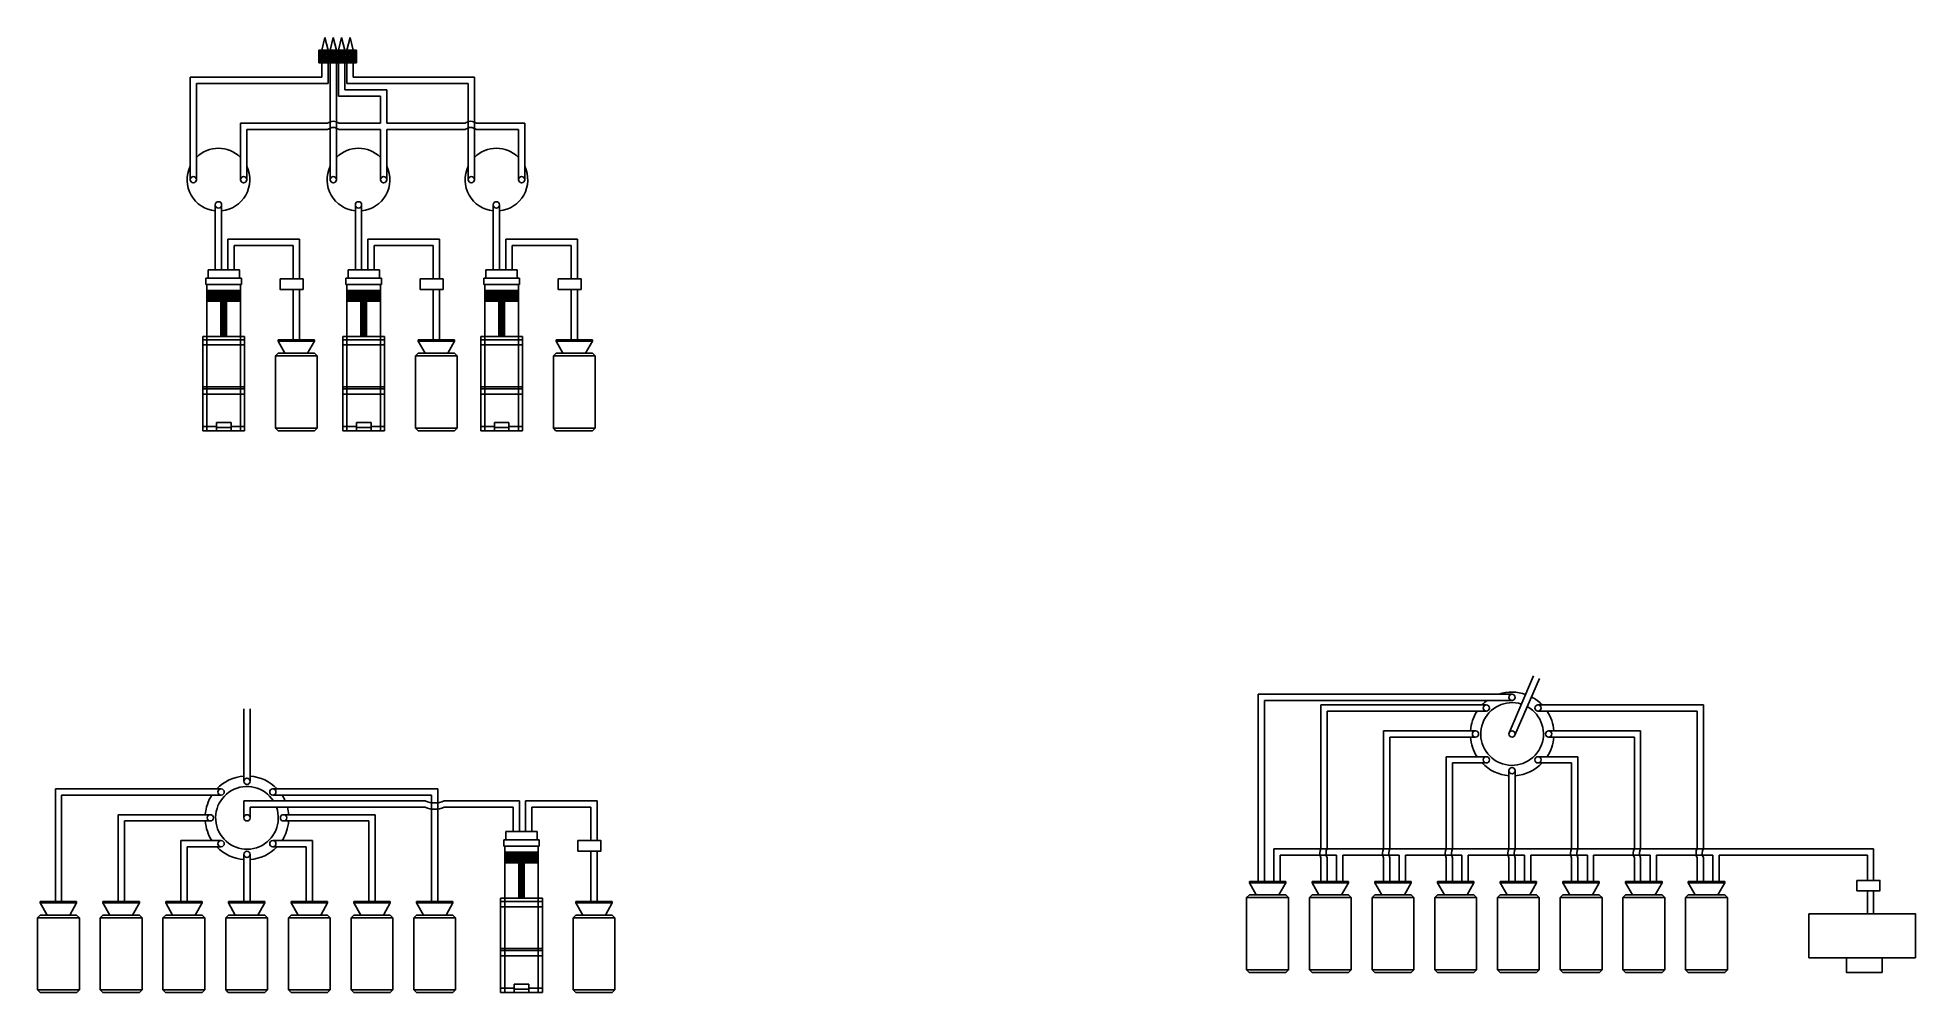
# Model space of a CAD drawing. Header units: millimetres. Extents: x 1615 to 10600, y 794 to 5360.
import ezdxf

# ---------------------------------------------------------------- set-up
doc = ezdxf.new("R2010")
doc.units = ezdxf.units.MM

# ---------------------------------------------------------------- blocks, each defined once
blk = doc.blocks.new('*U1')
blk.add_circle((0, 0), 15)
blk = doc.blocks.new('*U2')
at = {"color": 0, "linetype": 'ByBlock', "lineweight": -2, "transparency": 16777216}
for p, rotation in [((2616.7, 1803.9), 269.9999999999999), ((2493, 1752.7), 314.9999999999999), ((2740.4, 1752.7), 225), ((2791.7, 1628.9), 180), ((2493, 1505.2), 45.00000000000001), ((2616.7, 1453.9), 90.00000000000001), ((2740.4, 1505.2), 134.9999999999999)]:
    blk.add_blockref('*U1', p, dxfattribs=dict(at, rotation=rotation))
blk.add_blockref('*U1', (2441.7, 1628.9), dxfattribs=at)
blk = doc.blocks.new('*U3')
for p, q in [((87.1, 217.1), (-87.1, 217.1)), ((-87.1, 210.7), (-87.1, 217.1)), ((87.1, 210.7), (-87.1, 210.7)), ((-87.1, 210.7), (-54.1, 153.1)), ((87.1, 210.7), (54.4, 153.1)), ((87.1, 217.1), (87.1, 210.7)), ((-100, 140.3), (-87.1, 153.1)), ((100, 140.3), (-100, 140.3)), ((-100, 140.3), (-100, -204.3)), ((87.1, 153.1), (-87.1, 153.1)), ((100, 140.3), (87.1, 153.1)), ((100, 140.3), (100, -204.3)), ((100, -204.3), (-100, -204.3)), ((-100, -204.3), (-87.4, -217.1)), ((87.3, -217.1), (-87.4, -217.1)), ((100, -204.3), (87.3, -217.1))]:
    blk.add_line(p, q)
blk = doc.blocks.new('*U4')
at = {"color": 0, "linetype": 'ByBlock', "lineweight": -2, "transparency": 16777216}
for p in [(-900.2, 0), (-600.1, 0), (-300.1, 0), (0, 0)]:
    blk.add_blockref('*U3', p, dxfattribs=at)
blk = doc.blocks.new('*U5')
blk.add_circle((0, 0), 15)
blk = doc.blocks.new('*U6')
at = {"color": 0, "linetype": 'ByBlock', "lineweight": -2, "transparency": 16777216}
for p, rotation in [((2616.7, 1803.9), 269.9999999999999), ((2493, 1752.7), 314.9999999999999), ((2740.4, 1752.7), 225), ((2791.7, 1628.9), 180), ((2493, 1505.2), 45.00000000000001), ((2616.7, 1453.9), 90.00000000000001), ((2740.4, 1505.2), 134.9999999999999)]:
    blk.add_blockref('*U5', p, dxfattribs=dict(at, rotation=rotation))
blk.add_blockref('*U5', (2441.7, 1628.9), dxfattribs=at)
blk = doc.blocks.new('*U8')
for p, q in [((87.1, 217.1), (-87.1, 217.1)), ((-87.1, 210.7), (-87.1, 217.1)), ((87.1, 210.7), (-87.1, 210.7)), ((-87.1, 210.7), (-54.1, 153.1)), ((87.1, 210.7), (54.4, 153.1)), ((87.1, 217.1), (87.1, 210.7)), ((-100, 140.3), (-87.1, 153.1)), ((100, 140.3), (-100, 140.3)), ((-100, 140.3), (-100, -204.3)), ((87.1, 153.1), (-87.1, 153.1)), ((100, 140.3), (87.1, 153.1)), ((100, 140.3), (100, -204.3)), ((100, -204.3), (-100, -204.3)), ((-100, -204.3), (-87.4, -217.1)), ((87.3, -217.1), (-87.4, -217.1)), ((100, -204.3), (87.3, -217.1))]:
    blk.add_line(p, q)
blk = doc.blocks.new('*U9')
at = {"color": 0, "linetype": 'ByBlock', "lineweight": -2, "transparency": 16777216}
for p in [(-900.2, 0), (-600.1, 0), (-300.1, 0), (0, 0)]:
    blk.add_blockref('*U8', p, dxfattribs=at)

msp = doc.modelspace()

# ---------------------------------------------------------------- hatches: boundary and pattern name
h = msp.add_hatch()
h.set_pattern_fill('ANGLE', color=256)
h.set_pattern_definition([(0, (0, 0), (0, 6.985), [5.08, -1.905]), (90, (0, 0), (-6.985, 4e-16), [5.08, -1.905])])
h.paths.add_polyline_path([(3140, 5300), (2960, 5300), (2960, 5240), (3140, 5240)])
h = msp.add_hatch()
h.set_pattern_fill('ANSI31', color=256)
h.set_pattern_definition([(45, (-957.358, 2228.39), (-2.245064, 2.245064), [])])
h.paths.add_polyline_path([(2425.3, 4150), (2425.3, 4100), (2492.3, 4100), (2492.3, 3930), (2518.3, 3930), (2518.3, 4100), (2585.3, 4100), (2585.3, 4150)])
h = msp.add_hatch()
h.set_pattern_fill('ANSI31', color=256)
h.set_pattern_definition([(45, (-287.358, 2228.39), (-2.245064, 2.245064), [])])
h.paths.add_polyline_path([(3095.3, 4150), (3095.3, 4100), (3162.3, 4100), (3162.3, 3930), (3188.3, 3930), (3188.3, 4100), (3255.3, 4100), (3255.3, 4150)])
h = msp.add_hatch()
h.set_pattern_fill('ANSI31', color=256)
h.set_pattern_definition([(45, (372.6623, 2228.39), (-2.245064, 2.245064), [])])
h.paths.add_polyline_path([(3755.3, 4150), (3755.3, 4100), (3822.3, 4100), (3822.3, 3930), (3848.3, 3930), (3848.3, 4100), (3915.3, 4100), (3915.3, 4150)])
h = msp.add_hatch()
h.set_pattern_fill('ANSI31', color=256)
h.set_pattern_definition([(45, (467.381, -457.4906), (-2.245064, 2.245064), [])])
h.paths.add_polyline_path([(3850, 1464.1), (3850, 1414.1), (3917, 1414.1), (3917, 1244.1), (3943, 1244.1), (3943, 1414.1), (4010, 1414.1), (4010, 1464.1)])

# ---------------------------------------------------------------- linework, layer by layer
for p, q in [((2989.8, 5360), (2974.8, 5300)), ((2989.8, 5360), (3004.8, 5300)), ((3014.8, 5300), (3029.8, 5360)), ((3029.8, 5360), (3044.8, 5300)), ((3054.8, 5300), (3069.8, 5360)), ((3069.8, 5360), (3084.8, 5300)), ((3094.8, 5300), (3109.8, 5360)), ((3109.8, 5360), (3124.8, 5300)), ((2960, 5240), (2960, 5300)), ((2960, 5300), (3140, 5300)), ((2960, 5240), (3140, 5240)), ((2974.8, 5170), (2974.8, 5240)), ((3004.8, 5140), (3004.8, 5240)), ((3014.8, 4680.4), (3014.8, 5240)), ((3044.8, 4680.4), (3044.8, 5240)), ((3054.8, 5080), (3054.8, 5240)), ((3084.8, 5110), (3084.8, 5240)), ((3094.8, 5140), (3094.8, 5240)), ((3124.8, 5170), (3124.8, 5240)), ((3140, 5240), (3140, 5300)), ((2344.8, 4680.4), (2344.8, 5170)), ((2344.8, 5170), (2974.8, 5170)), ((2374.8, 4680.4), (2374.8, 5140)), ((2374.8, 5140), (3004.8, 5140)), ((3094.8, 5140), (3674.9, 5140)), ((3124.8, 5170), (3704.9, 5170)), ((3674.9, 4680.4), (3674.9, 5140)), ((3704.9, 4680.4), (3704.9, 5170)), ((3255.7, 5080), (3054.8, 5080)), ((3285.7, 5110), (3084.8, 5110)), ((3255.7, 4950), (3255.7, 5080)), ((3285.7, 4950), (3285.7, 5110)), ((2585.7, 4680.4), (2585.7, 4950)), ((2585.7, 4950), (3002.8, 4950)), ((3057, 4950), (3255.7, 4950)), ((3285.7, 4950), (3660, 4950)), ((3714.2, 4950), (3945.7, 4950)), ((3945.7, 4680.4), (3945.7, 4950)), ((2615.7, 4680.4), (2615.7, 4920)), ((2615.7, 4920), (3002.8, 4920)), ((3057, 4920), (3255.7, 4920)), ((3255.7, 4680.4), (3255.7, 4920)), ((3285.7, 4680.4), (3285.7, 4920)), ((3285.7, 4920), (3660, 4920)), ((3714.2, 4920), (3915.7, 4920)), ((3915.7, 4680.4), (3915.7, 4920)), ((2465.3, 4250), (2465.3, 4560)), ((2495.3, 4250), (2495.3, 4560)), ((3135.3, 4250), (3135.3, 4560)), ((3165.3, 4250), (3165.3, 4560)), ((3795.3, 4250), (3795.3, 4560)), ((3825.3, 4250), (3825.3, 4560)), ((2525.3, 4395.9), (2867.5, 4395.9)), ((2525.3, 4250), (2525.3, 4395.9)), ((2555.3, 4365.9), (2837.5, 4365.9)), ((2555.3, 4250), (2555.3, 4365.9)), ((2837.5, 4205.9), (2837.5, 4365.9)), ((2867.5, 4205.9), (2867.5, 4395.9)), ((3195.3, 4395.9), (3537.5, 4395.9)), ((3195.3, 4250), (3195.3, 4395.9)), ((3225.3, 4365.9), (3507.5, 4365.9)), ((3225.3, 4250), (3225.3, 4365.9)), ((3507.5, 4205.9), (3507.5, 4365.9)), ((3537.5, 4205.9), (3537.5, 4395.9)), ((3855.3, 4395.9), (4197.6, 4395.9)), ((3855.3, 4250), (3855.3, 4395.9)), ((3885.3, 4365.9), (4167.6, 4365.9)), ((3885.3, 4250), (3885.3, 4365.9)), ((4167.6, 4205.9), (4167.6, 4365.9)), ((4197.6, 4205.9), (4197.6, 4395.9)), ((2430.3, 4250), (2430.3, 4210)), ((2580.3, 4250), (2430.3, 4250)), ((2580.3, 4250), (2580.3, 4210)), ((3100.3, 4250), (3100.3, 4210)), ((3250.3, 4250), (3100.3, 4250)), ((3250.3, 4250), (3250.3, 4210)), ((3760.3, 4250), (3760.3, 4210)), ((3910.3, 4250), (3760.3, 4250)), ((3910.3, 4250), (3910.3, 4210)), ((2420.3, 4210), (2420.3, 4180)), ((2590.3, 4210), (2420.3, 4210)), ((2590.3, 4180), (2420.3, 4180)), ((2425.3, 4180), (2425.3, 3480)), ((2585.3, 4150), (2425.3, 4150)), ((2585.3, 4180), (2585.3, 3480)), ((2590.3, 4210), (2590.3, 4180)), ((2837.5, 3914.2), (2837.5, 4155.9)), ((2867.5, 3914.2), (2867.5, 4155.9)), ((3090.3, 4210), (3090.3, 4180)), ((3260.3, 4210), (3090.3, 4210)), ((3260.3, 4180), (3090.3, 4180)), ((3095.3, 4180), (3095.3, 3480)), ((3255.3, 4150), (3095.3, 4150)), ((3255.3, 4180), (3255.3, 3480)), ((3260.3, 4210), (3260.3, 4180)), ((3507.5, 3914.2), (3507.5, 4155.9)), ((3537.5, 3914.2), (3537.5, 4155.9)), ((3750.3, 4210), (3750.3, 4180)), ((3920.3, 4210), (3750.3, 4210)), ((3920.3, 4180), (3750.3, 4180)), ((3755.3, 4180), (3755.3, 3480)), ((3915.3, 4150), (3755.3, 4150)), ((3915.3, 4180), (3915.3, 3480)), ((3920.3, 4210), (3920.3, 4180)), ((4167.6, 3914.2), (4167.6, 4155.9)), ((4197.6, 3914.2), (4197.6, 4155.9)), ((2492.3, 4100), (2425.3, 4100)), ((2492.3, 4100), (2492.3, 3930)), ((2518.3, 4100), (2518.3, 3930)), ((2585.3, 4100), (2518.3, 4100)), ((3162.3, 4100), (3095.3, 4100)), ((3162.3, 4100), (3162.3, 3930)), ((3188.3, 4100), (3188.3, 3930)), ((3255.3, 4100), (3188.3, 4100)), ((3822.3, 4100), (3755.3, 4100)), ((3822.3, 4100), (3822.3, 3930)), ((3848.3, 4100), (3848.3, 3930)), ((3915.3, 4100), (3848.3, 4100)), ((2405.3, 3930), (2405.3, 3480)), ((2605.3, 3930), (2405.3, 3930)), ((2605.3, 3915), (2405.3, 3915)), ((2605.3, 3890), (2405.3, 3890)), ((2605.3, 3930), (2605.3, 3480)), ((2939.7, 3914.2), (2765.5, 3914.2)), ((2765.5, 3907.8), (2765.5, 3914.2)), ((2939.7, 3907.8), (2765.5, 3907.8)), ((2765.5, 3907.8), (2798.6, 3850.2)), ((2939.7, 3907.8), (2907.1, 3850.2)), ((2939.7, 3914.2), (2939.7, 3907.8)), ((3075.3, 3930), (3075.3, 3480)), ((3275.3, 3930), (3075.3, 3930)), ((3275.3, 3915), (3075.3, 3915)), ((3275.3, 3890), (3075.3, 3890)), ((3275.3, 3930), (3275.3, 3480)), ((3609.7, 3914.2), (3435.5, 3914.2)), ((3435.5, 3907.8), (3435.5, 3914.2)), ((3609.7, 3907.8), (3435.5, 3907.8)), ((3435.5, 3907.8), (3468.6, 3850.2)), ((3609.7, 3907.8), (3577.1, 3850.2)), ((3609.7, 3914.2), (3609.7, 3907.8)), ((3735.3, 3930), (3735.3, 3480)), ((3935.3, 3930), (3735.3, 3930)), ((3935.3, 3915), (3735.3, 3915)), ((3935.3, 3890), (3735.3, 3890)), ((3935.3, 3930), (3935.3, 3480)), ((4269.7, 3914.2), (4095.6, 3914.2)), ((4095.6, 3907.8), (4095.6, 3914.2)), ((4269.7, 3907.8), (4095.6, 3907.8)), ((4095.6, 3907.8), (4128.6, 3850.2)), ((4269.7, 3907.8), (4237.1, 3850.2)), ((4269.7, 3914.2), (4269.7, 3907.8)), ((2752.6, 3837.4), (2765.5, 3850.2)), ((2952.7, 3837.4), (2752.6, 3837.4)), ((2752.6, 3837.4), (2752.6, 3492.8)), ((2939.7, 3850.2), (2765.5, 3850.2)), ((2952.7, 3837.4), (2939.7, 3850.2)), ((2952.7, 3837.4), (2952.7, 3492.8)), ((3422.6, 3837.4), (3435.5, 3850.2)), ((3622.7, 3837.4), (3422.6, 3837.4)), ((3422.6, 3837.4), (3422.6, 3492.8)), ((3609.7, 3850.2), (3435.5, 3850.2)), ((3622.7, 3837.4), (3609.7, 3850.2)), ((3622.7, 3837.4), (3622.7, 3492.8)), ((4082.7, 3837.4), (4095.6, 3850.2)), ((4282.7, 3837.4), (4082.7, 3837.4)), ((4082.7, 3837.4), (4082.7, 3492.8)), ((4269.7, 3850.2), (4095.6, 3850.2)), ((4282.7, 3837.4), (4269.7, 3850.2)), ((4282.7, 3837.4), (4282.7, 3492.8)), ((2605.3, 3690), (2405.3, 3690)), ((3275.3, 3690), (3075.3, 3690)), ((3935.3, 3690), (3735.3, 3690)), ((2605.3, 3680), (2405.3, 3680)), ((2605.3, 3655), (2405.3, 3655)), ((3275.3, 3680), (3075.3, 3680)), ((3275.3, 3655), (3075.3, 3655)), ((3935.3, 3680), (3735.3, 3680)), ((3935.3, 3655), (3735.3, 3655)), ((2470.3, 3520), (2470.3, 3480)), ((2540.3, 3520), (2470.3, 3520)), ((2540.3, 3520), (2540.3, 3480)), ((3140.3, 3520), (3140.3, 3480)), ((3210.3, 3520), (3140.3, 3520)), ((3210.3, 3520), (3210.3, 3480)), ((3800.3, 3520), (3800.3, 3480)), ((3870.3, 3520), (3800.3, 3520)), ((3870.3, 3520), (3870.3, 3480)), ((2470.3, 3500), (2405.3, 3500)), ((2605.3, 3480), (2405.3, 3480)), ((2540.3, 3495), (2470.3, 3495)), ((2605.3, 3500), (2540.3, 3500)), ((2952.7, 3492.8), (2752.6, 3492.8)), ((2752.6, 3492.8), (2765.3, 3480)), ((2940, 3480), (2765.3, 3480)), ((2952.7, 3492.8), (2940, 3480)), ((3140.3, 3500), (3075.3, 3500)), ((3275.3, 3480), (3075.3, 3480)), ((3210.3, 3495), (3140.3, 3495)), ((3275.3, 3500), (3210.3, 3500)), ((3622.7, 3492.8), (3422.6, 3492.8)), ((3422.6, 3492.8), (3435.3, 3480)), ((3610, 3480), (3435.3, 3480)), ((3622.7, 3492.8), (3610, 3480)), ((3800.3, 3500), (3735.3, 3500)), ((3935.3, 3480), (3735.3, 3480)), ((3870.3, 3495), (3800.3, 3495)), ((3935.3, 3500), (3870.3, 3500)), ((4282.7, 3492.8), (4082.7, 3492.8)), ((4082.7, 3492.8), (4095.3, 3480)), ((4270, 3480), (4095.3, 3480)), ((4282.7, 3492.8), (4270, 3480)), ((8656.2, 2035.9), (8773.2, 2307.6)), ((8683.8, 2024.1), (8800.9, 2295.9)), ((7454.8, 2220), (7454.8, 1438.2)), ((7454.8, 2220), (8670, 2220)), ((7484.8, 2190), (7484.8, 1438.2)), ((7484.8, 2190), (8670, 2190)), ((7754.8, 2168.7), (7754.8, 1481.8)), ((8546.3, 2168.7), (7754.8, 2168.7)), ((9585.2, 2168.7), (8793.7, 2168.7)), ((9585.2, 2168.7), (9585.2, 1481.8)), ((2601.7, 1803.9), (2601.7, 2150.7)), ((2631.7, 1803.9), (2631.7, 2150.7)), ((7784.8, 2138.7), (7784.8, 1481.8)), ((8546.3, 2138.7), (7784.8, 2138.7)), ((9555.2, 2138.7), (8793.7, 2138.7)), ((9555.2, 2138.7), (9555.2, 1481.8)), ((8054.9, 2045), (8054.9, 1481.8)), ((8495, 2045), (8054.9, 2045)), ((8084.9, 2015), (8084.9, 1481.8)), ((8495, 2015), (8084.9, 2015)), ((9285.1, 2045), (8845, 2045)), ((9255.1, 2015), (8845, 2015)), ((9255.1, 2015), (9255.1, 1481.8)), ((9285.1, 2045), (9285.1, 1481.8)), ((8354.9, 1921.3), (8354.9, 1481.8)), ((8354.9, 1921.3), (8546.3, 1921.3)), ((8384.9, 1891.3), (8384.9, 1481.8)), ((8384.9, 1891.3), (8546.3, 1891.3)), ((8793.7, 1921.3), (8985.1, 1921.3)), ((8793.7, 1891.3), (8955.1, 1891.3)), ((8955.1, 1891.3), (8955.1, 1481.8)), ((8985.1, 1921.3), (8985.1, 1481.8)), ((8655, 1855), (8655, 1481.8)), ((8685, 1855), (8685, 1481.8)), ((2493, 1767.7), (1700, 1767.7)), ((1700, 1228.3), (1700, 1767.7)), ((2493, 1737.7), (1730, 1737.7)), ((1730, 1228.3), (1730, 1737.7)), ((2601.7, 1628.9), (2601.7, 1710)), ((2601.7, 1710), (3470, 1710)), ((2740.4, 1767.7), (3530, 1767.7)), ((2740.4, 1737.7), (3500, 1737.7)), ((3500, 1228.3), (3500, 1737.7)), ((3530, 1228.3), (3530, 1767.7)), ((3560, 1710), (3920, 1710)), ((3920, 1564.1), (3920, 1710)), ((3950, 1564.1), (3950, 1710)), ((3950, 1710), (4292.3, 1710)), ((4292.3, 1520), (4292.3, 1710)), ((2441.7, 1643.9), (2000, 1643.9)), ((2000, 1643.9), (2000, 1228.3)), ((2631.7, 1628.9), (2631.7, 1680)), ((2631.7, 1680), (3470, 1680)), ((2791.7, 1643.9), (3230, 1643.9)), ((3230, 1228.3), (3230, 1643.9)), ((3560, 1680), (3890, 1680)), ((3890, 1564.1), (3890, 1680)), ((3980, 1564.1), (3980, 1680)), ((3980, 1680), (4262.3, 1680)), ((4262.3, 1520), (4262.3, 1680)), ((2441.7, 1613.9), (2030, 1613.9)), ((2030, 1613.9), (2030, 1228.3)), ((2791.7, 1613.9), (3200, 1613.9)), ((3200, 1228.3), (3200, 1613.9)), ((4005, 1564.1), (3855, 1564.1)), ((3855, 1564.1), (3855, 1524.1)), ((4005, 1564.1), (4005, 1524.1)), ((2493, 1520.2), (2300, 1520.2)), ((2300, 1228.3), (2300, 1520.2)), ((2493, 1490.2), (2330, 1490.2)), ((2330, 1228.3), (2330, 1490.2)), ((2601.7, 1228.3), (2601.7, 1453.9)), ((2631.7, 1228.3), (2631.7, 1453.9)), ((2740.4, 1520.2), (2930, 1520.2)), ((2740.4, 1490.2), (2900, 1490.2)), ((2900, 1490.2), (2900, 1228.3)), ((2930, 1520.2), (2930, 1228.3)), ((4015, 1524.1), (3845, 1524.1)), ((3845, 1524.1), (3845, 1494.1)), ((4015, 1494.1), (3845, 1494.1)), ((3850, 1494.1), (3850, 794.1)), ((4010, 1464.1), (3850, 1464.1)), ((4010, 1494.1), (4010, 794.1)), ((4015, 1524.1), (4015, 1494.1)), ((4262.3, 1228.3), (4262.3, 1470)), ((4292.3, 1228.3), (4292.3, 1470)), ((7454.8, 1438.2), (7454.8, 1324.2)), ((7484.8, 1438.2), (7484.8, 1324.2)), ((7530, 1480), (10400, 1480)), ((7530, 1480), (7530, 1324.2)), ((7560, 1450), (7830.1, 1450)), ((7560, 1450), (7560, 1324.2)), ((7754.8, 1438.2), (7754.8, 1324.2)), ((7784.8, 1438.2), (7784.8, 1324.2)), ((7830.1, 1450), (7830.1, 1324.2)), ((7860.1, 1450), (7860.1, 1324.2)), ((7860.1, 1450), (8130.1, 1450)), ((8054.9, 1438.2), (8054.9, 1324.2)), ((8084.9, 1438.2), (8084.9, 1324.2)), ((8130.1, 1450), (8130.1, 1324.2)), ((8160.1, 1450), (8160.1, 1324.2)), ((8160.1, 1450), (8430.2, 1450)), ((8354.9, 1438.2), (8354.9, 1324.2)), ((8384.9, 1438.2), (8384.9, 1324.2)), ((8430.2, 1450), (8430.2, 1324.2)), ((8460.2, 1450), (8460.2, 1324.2)), ((8460.2, 1450), (8730.2, 1450)), ((8655, 1438.2), (8655, 1324.2)), ((8685, 1438.2), (8685, 1324.2)), ((8730.2, 1450), (8730.2, 1324.2)), ((8760.2, 1450), (8760.2, 1324.2)), ((8760.2, 1450), (9030.3, 1450)), ((8955.1, 1438.2), (8955.1, 1324.2)), ((8985.1, 1438.2), (8985.1, 1324.2)), ((9030.3, 1450), (9030.3, 1324.2)), ((9060.3, 1450), (9060.3, 1324.2)), ((9060.3, 1450), (9330.4, 1450)), ((9255.1, 1438.2), (9255.1, 1324.2)), ((9285.1, 1438.2), (9285.1, 1324.2)), ((9330.4, 1450), (9330.4, 1324.2)), ((9360.4, 1450), (9360.4, 1324.2)), ((9360.4, 1450), (9630.4, 1450)), ((9555.2, 1438.2), (9555.2, 1324.2)), ((9585.2, 1438.2), (9585.2, 1324.2)), ((9630.4, 1450), (9630.4, 1324.2)), ((9660.4, 1450), (9660.4, 1324.2)), ((9660.4, 1450), (10370, 1450)), ((10370, 1450), (10370, 1330)), ((10400, 1480), (10400, 1330)), ((3917, 1414.1), (3850, 1414.1)), ((3917, 1414.1), (3917, 1244.1)), ((4010, 1414.1), (3943, 1414.1)), ((3943, 1414.1), (3943, 1244.1)), ((8600.2, 1247.4), (8613.2, 1260.2)), ((8787.3, 1324.2), (8613.2, 1324.2)), ((8613.2, 1317.8), (8613.2, 1324.2)), ((8787.3, 1317.8), (8613.2, 1317.8)), ((8613.2, 1317.8), (8646.2, 1260.2)), ((8787.3, 1260.2), (8613.2, 1260.2)), ((8787.3, 1317.8), (8754.7, 1260.2)), ((8787.3, 1324.2), (8787.3, 1317.8)), ((8800.3, 1247.4), (8787.3, 1260.2)), ((8900.3, 1247.4), (8913.2, 1260.2)), ((9087.4, 1324.2), (8913.2, 1324.2)), ((8913.2, 1317.8), (8913.2, 1324.2)), ((9087.4, 1317.8), (8913.2, 1317.8)), ((8913.2, 1317.8), (8946.3, 1260.2)), ((9087.4, 1260.2), (8913.2, 1260.2)), ((9087.4, 1317.8), (9054.8, 1260.2)), ((9087.4, 1324.2), (9087.4, 1317.8)), ((9100.4, 1247.4), (9087.4, 1260.2)), ((9200.4, 1247.4), (9213.3, 1260.2)), ((9387.5, 1324.2), (9213.3, 1324.2)), ((9213.3, 1317.8), (9213.3, 1324.2)), ((9387.5, 1317.8), (9213.3, 1317.8)), ((9213.3, 1317.8), (9246.3, 1260.2)), ((9387.5, 1260.2), (9213.3, 1260.2)), ((9387.5, 1317.8), (9354.8, 1260.2)), ((9387.5, 1324.2), (9387.5, 1317.8)), ((9400.4, 1247.4), (9387.5, 1260.2)), ((9500.4, 1247.4), (9513.3, 1260.2)), ((9687.5, 1324.2), (9513.3, 1324.2)), ((9513.3, 1317.8), (9513.3, 1324.2)), ((9687.5, 1317.8), (9513.3, 1317.8)), ((9513.3, 1317.8), (9546.4, 1260.2)), ((9687.5, 1260.2), (9513.3, 1260.2)), ((9687.5, 1317.8), (9654.9, 1260.2)), ((9687.5, 1324.2), (9687.5, 1317.8)), ((9700.5, 1247.4), (9687.5, 1260.2)), ((10370, 1280), (10370, 1170)), ((10400, 1280), (10400, 1170)), ((3002.1, 1228.3), (2827.9, 1228.3)), ((2827.9, 1221.9), (2827.9, 1228.3)), ((3002.1, 1221.9), (2827.9, 1221.9)), ((2827.9, 1221.9), (2860.9, 1164.3)), ((3002.1, 1221.9), (2969.4, 1164.3)), ((3002.1, 1228.3), (3002.1, 1221.9)), ((3302.1, 1228.3), (3127.9, 1228.3)), ((3127.9, 1221.9), (3127.9, 1228.3)), ((3302.1, 1221.9), (3127.9, 1221.9)), ((3127.9, 1221.9), (3161, 1164.3)), ((3302.1, 1221.9), (3269.5, 1164.3)), ((3302.1, 1228.3), (3302.1, 1221.9)), ((3602.2, 1228.3), (3428, 1228.3)), ((3428, 1221.9), (3428, 1228.3)), ((3602.2, 1221.9), (3428, 1221.9)), ((3428, 1221.9), (3461.1, 1164.3)), ((3602.2, 1221.9), (3569.6, 1164.3)), ((3602.2, 1228.3), (3602.2, 1221.9)), ((3830, 1244.1), (3830, 794.1)), ((4030, 1244.1), (3830, 1244.1)), ((4030, 1229.1), (3830, 1229.1)), ((4030, 1204.1), (3830, 1204.1)), ((4030, 1244.1), (4030, 794.1)), ((4364.5, 1228.3), (4190.3, 1228.3)), ((4190.3, 1221.9), (4190.3, 1228.3)), ((4364.5, 1221.9), (4190.3, 1221.9)), ((4190.3, 1221.9), (4223.3, 1164.3)), ((4364.5, 1221.9), (4331.8, 1164.3)), ((4364.5, 1228.3), (4364.5, 1221.9)), ((8800.3, 1247.4), (8600.2, 1247.4)), ((8600.2, 1247.4), (8600.2, 902.8)), ((8800.3, 1247.4), (8800.3, 902.8)), ((9100.4, 1247.4), (8900.3, 1247.4)), ((8900.3, 1247.4), (8900.3, 902.8)), ((9100.4, 1247.4), (9100.4, 902.8)), ((9400.4, 1247.4), (9200.4, 1247.4)), ((9200.4, 1247.4), (9200.4, 902.8)), ((9400.4, 1247.4), (9400.4, 902.8)), ((9700.5, 1247.4), (9500.4, 1247.4)), ((9500.4, 1247.4), (9500.4, 902.8)), ((9700.5, 1247.4), (9700.5, 902.8)), ((2815, 1151.5), (2827.9, 1164.3)), ((3015, 1151.5), (2815, 1151.5)), ((2815, 1151.5), (2815, 806.9)), ((3002.1, 1164.3), (2827.9, 1164.3)), ((3015, 1151.5), (3002.1, 1164.3)), ((3015, 1151.5), (3015, 806.9)), ((3115, 1151.5), (3127.9, 1164.3)), ((3315.1, 1151.5), (3115, 1151.5)), ((3115, 1151.5), (3115, 806.9)), ((3302.1, 1164.3), (3127.9, 1164.3)), ((3315.1, 1151.5), (3302.1, 1164.3)), ((3315.1, 1151.5), (3315.1, 806.9)), ((3415.1, 1151.5), (3428, 1164.3)), ((3615.1, 1151.5), (3415.1, 1151.5)), ((3415.1, 1151.5), (3415.1, 806.9)), ((3602.2, 1164.3), (3428, 1164.3)), ((3615.1, 1151.5), (3602.2, 1164.3)), ((3615.1, 1151.5), (3615.1, 806.9)), ((4177.4, 1151.5), (4190.3, 1164.3)), ((4377.4, 1151.5), (4177.4, 1151.5)), ((4177.4, 1151.5), (4177.4, 806.9)), ((4364.5, 1164.3), (4190.3, 1164.3)), ((4377.4, 1151.5), (4364.5, 1164.3)), ((4377.4, 1151.5), (4377.4, 806.9)), ((4030, 1004.1), (3830, 1004.1)), ((4030, 994.1), (3830, 994.1)), ((4030, 969.1), (3830, 969.1)), ((8800.3, 902.8), (8600.2, 902.8)), ((8600.2, 902.8), (8612.9, 890)), ((8800.3, 902.8), (8787.6, 890)), ((9100.4, 902.8), (8900.3, 902.8)), ((8900.3, 902.8), (8912.9, 890)), ((9100.4, 902.8), (9087.7, 890)), ((9400.4, 902.8), (9200.4, 902.8)), ((9200.4, 902.8), (9213, 890)), ((9400.4, 902.8), (9387.7, 890)), ((9700.5, 902.8), (9500.4, 902.8)), ((9500.4, 902.8), (9513.1, 890)), ((9700.5, 902.8), (9687.8, 890)), ((3895, 814.1), (3830, 814.1)), ((3895, 834.1), (3895, 794.1)), ((3965, 834.1), (3895, 834.1)), ((3965, 809.1), (3895, 809.1)), ((3965, 834.1), (3965, 794.1)), ((4030, 814.1), (3965, 814.1)), ((8787.6, 890), (8612.9, 890)), ((9087.7, 890), (8912.9, 890)), ((9387.7, 890), (9213, 890)), ((9687.8, 890), (9513.1, 890)), ((3015, 806.9), (2815, 806.9)), ((2815, 806.9), (2827.6, 794.1)), ((3002.3, 794.1), (2827.6, 794.1)), ((3015, 806.9), (3002.3, 794.1)), ((3315.1, 806.9), (3115, 806.9)), ((3115, 806.9), (3127.7, 794.1)), ((3302.4, 794.1), (3127.7, 794.1)), ((3315.1, 806.9), (3302.4, 794.1)), ((3615.1, 806.9), (3415.1, 806.9)), ((3415.1, 806.9), (3427.7, 794.1)), ((3602.5, 794.1), (3427.7, 794.1)), ((3615.1, 806.9), (3602.5, 794.1)), ((4030, 794.1), (3830, 794.1)), ((4377.4, 806.9), (4177.4, 806.9)), ((4177.4, 806.9), (4190, 794.1)), ((4364.7, 794.1), (4190, 794.1)), ((4377.4, 806.9), (4364.7, 794.1))]:
    msp.add_line(p, q)
for points in [[(2775.3, 4205.9), (2885.3, 4205.9), (2885.3, 4155.9), (2775.3, 4155.9)], [(3445.3, 4205.9), (3555.3, 4205.9), (3555.3, 4155.9), (3445.3, 4155.9)], [(4105.3, 4205.9), (4215.3, 4205.9), (4215.3, 4155.9), (4105.3, 4155.9)], [(4200, 1520), (4310, 1520), (4310, 1470), (4200, 1470)], [(10320, 1330), (10430, 1330), (10430, 1280), (10320, 1280)], [(10090, 1170), (10600, 1170), (10600, 960), (10090, 960)], [(10270, 960), (10440, 960), (10440, 890), (10270, 890)]]:
    msp.add_lwpolyline(points, close=True)
for centre in [(2359.8, 4680.4), (2600.7, 4680.4), (3029.8, 4680.4), (3270.7, 4680.4), (3689.9, 4680.4), (3930.7, 4680.4), (2480.3, 4560), (3150.3, 4560), (3810.3, 4560), (8670, 2030), (2616.7, 1628.9)]:
    msp.add_circle(centre, 15)
for centre, radius, start, end in [((3029.9, 4918.3), 41.7, 49.47321, 130.52679), ((3687.1, 4918.3), 41.7, 49.47321, 130.52679), ((3029.9, 4888.3), 41.7, 49.47321, 130.52679), ((3687.1, 4888.3), 41.7, 49.47321, 130.52679), ((2480.3, 4680.4), 150, 45.35011, 134.6499), ((3150.3, 4680.4), 150, 45.35011, 134.6499), ((3810.3, 4680.4), 150, 45.35011, 134.6499), ((2480.3, 4680.4), 150, 154.52499, 264.26083), ((2480.3, 4680.4), 150, 275.73917, 25.47503), ((3150.3, 4680.4), 150, 154.52499, 264.26083), ((3150.3, 4680.4), 150, 275.73917, 25.47503), ((3810.3, 4680.4), 150, 154.52499, 264.26083), ((3810.3, 4680.4), 150, 275.73917, 25.47503), ((8670, 2030), 150, 72.43428, 60.95594), ((8670, 2030), 200, 126.8699, 136.07482), ((8670, 2030), 200, 70.99633, 108.19487), ((8670, 2030), 200, 43.92518, 62.39389), ((8670, 2030), 200, 147.06287, 175.69878), ((8670, 2030), 200, 4.30122, 32.93713), ((8670, 2030), 200, 184.30122, 212.93713), ((8670, 2030), 200, 327.06287, 355.69878), ((8670, 2030), 200, 223.92518, 265.69878), ((8670, 2030), 200, 274.30122, 316.07482), ((2616.7, 1628.9), 200, 94.30122, 136.07482), ((2616.7, 1628.9), 200, 43.92518, 85.69878), ((2616.7, 1628.9), 200, 147.06287, 175.69878), ((2616.7, 1628.9), 150, 32.71794, 19.90757), ((2616.7, 1628.9), 200, 23.91481, 32.93713), ((3515, 1810), 109.7, 245.77225, 294.22775), ((2616.7, 1628.9), 200, 4.30122, 14.79597), ((3515, 1780), 109.7, 245.77225, 294.22775), ((2616.7, 1628.9), 200, 184.30122, 212.93713), ((2616.7, 1628.9), 200, 327.06287, 355.69878), ((2616.7, 1628.9), 200, 223.92518, 265.69878), ((2616.7, 1628.9), 200, 274.30122, 316.07482), ((7799.8, 1460), 50, 154.15807, 205.84193), ((7829.8, 1460), 50, 154.15807, 205.84193), ((8099.9, 1460), 50, 154.15807, 205.84193), ((8129.9, 1460), 50, 154.15807, 205.84193), ((8399.9, 1460), 50, 154.15807, 205.84193), ((8429.9, 1460), 50, 154.15807, 205.84193), ((8700, 1460), 50, 154.15807, 205.84193), ((8730, 1460), 50, 154.15807, 205.84193), ((9000.1, 1460), 50, 154.15807, 205.84193), ((9030.1, 1460), 50, 154.15807, 205.84193), ((9300.1, 1460), 50, 154.15807, 205.84193), ((9330.1, 1460), 50, 154.15807, 205.84193), ((9600.2, 1460), 50, 154.15807, 205.84193), ((9630.2, 1460), 50, 154.15807, 205.84193)]:
    msp.add_arc(centre, radius, start, end)

# ---------------------------------------------------------------- block references
for name, p in [('*U6', (6053.3, 401.1)), ('*U2', (0, 0)), ('*U9', (8400.2, 1107.1)), ('*U4', (2614.9, 1011.2))]:
    msp.add_blockref(name, p)

doc.saveas('drawing.dxf')
